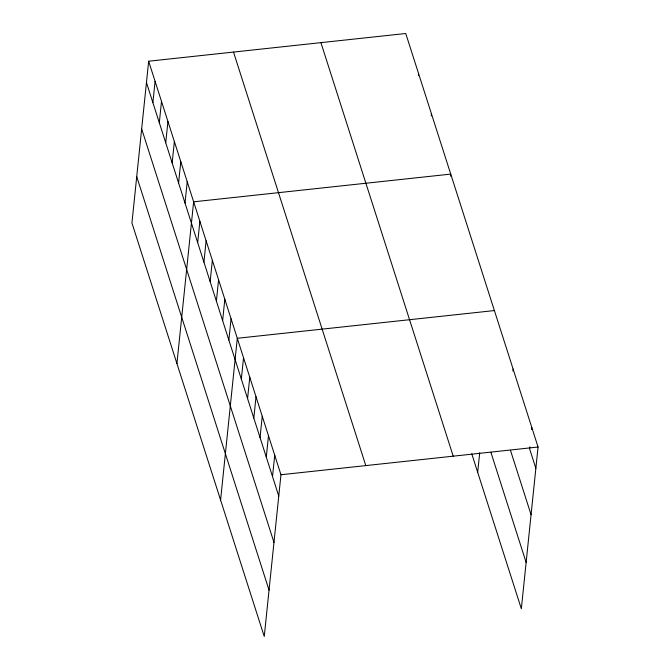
<?xml version="1.0" encoding="UTF-8"?>
<svg xmlns="http://www.w3.org/2000/svg" width="670" height="670" viewBox="0 0 670 670"><rect width="100%" height="100%" fill="white"/><g stroke="black" fill="none" stroke-linecap="round" stroke-linejoin="round"><path stroke-width="1" d="M148.656 61.213L131.94 222.976L264.248 636.5L280.965 474.745L148.656 61.213L405.752 33.5L538.06 447.024L521.344 608.787L471.755 453.799M152.886 102.627L155.088 81.305M159.309 122.711L161.512 101.388M165.733 142.794L167.936 121.471M172.156 162.877L174.359 141.563M178.589 182.969L180.791 161.646M185.012 203.052L187.215 181.729M176.922 363.576L193.638 201.812L450.734 174.1L450.525 176.126M197.675 242.632L199.878 221.309M203.915 262.129L206.117 240.806M210.145 281.618L212.357 260.303M216.385 301.115L218.588 279.792M222.624 320.612L224.827 299.289M228.864 340.109L231.066 318.786M220.589 500.038L237.297 338.283L494.401 310.562M241.334 379.094L243.537 357.772M247.573 398.591L249.776 377.269M253.813 418.088L256.015 396.766M260.044 437.577L262.246 416.263M266.283 457.074L268.486 435.751M272.522 476.571L274.725 455.248M418.398 75.702L418.608 73.675M431.245 115.877L431.463 113.841M477.685 472.317L479.703 452.753M512.902 371.079L513.111 369.044M529.828 446.823L529.618 448.85L535.858 468.347M531.611 429.562L531.821 427.535M280.965 474.745L538.06 447.024M510.481 450.357L531.067 514.694M490.892 452.292L526.134 562.44M320.913 42.646L453.213 456.178M233.503 52.067L365.803 465.6M146.454 82.536L278.762 496.068M141.663 128.883L273.971 542.407M136.73 176.629L269.038 590.153"/></g></svg>
